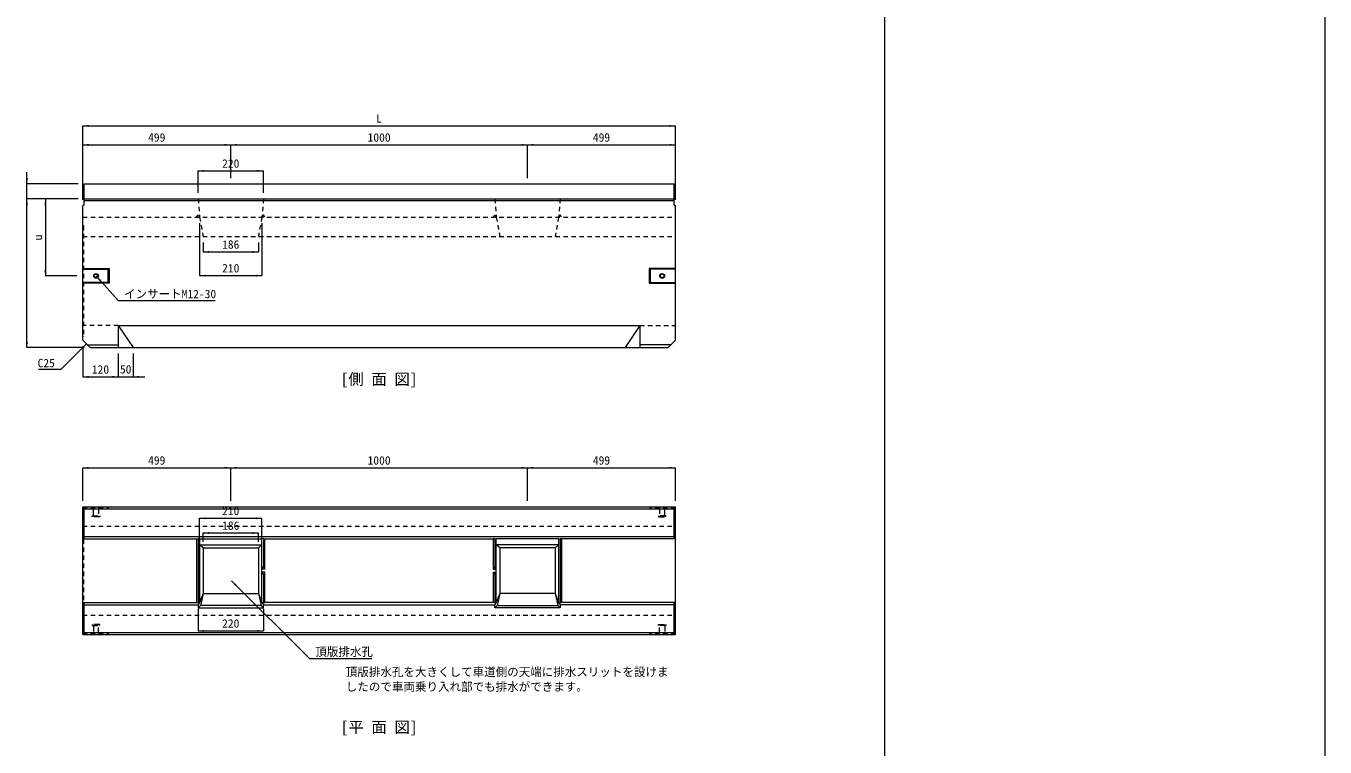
# Model space of a CAD drawing. Units: millimetres at full size. Extents: x 80703 to 103503, y 5263 to 15046.
# Drawn here: x 99125 to 103503, y 7723 to 10155 of the extents above; entities that cross this region are included whole.
import ezdxf
from ezdxf.enums import TextEntityAlignment as Align

# ---------------------------------------------------------------- set-up
doc = ezdxf.new("R2010")
doc.units = ezdxf.units.MM
doc.header["$LTSCALE"] = 20
doc.linetypes.add('USER1', pattern=[1.35, 0.75, -0.6])
doc.linetypes.add('USER2', pattern=[2, 1, -1])
for name, color, linetype, lineweight in [('0_2', 7, 'Continuous', 9), ('寸法線', 7, 'Continuous', 9), ('引出線', 4, 'Continuous', 9), ('本体', 7, 'Continuous', 5), ('枠', 5, 'Continuous', 5), ('ｲﾝｻｰﾄ', 3, 'USER2', 5)]:
    doc.layers.add(name, color=color, linetype=linetype, lineweight=lineweight)
doc.styles.add('ＭＳ ゴシック', font='')
doc.styles.get('ＭＳ ゴシック').set_extended_font_data('MS Gothic')

# ---------------------------------------------------------------- blocks, each defined once
blk = doc.blocks.new('filled_arrow')
at = {"color": 0, "linetype": 'Continuous', "lineweight": -2}
blk.add_solid([(7.5, 1.25), (0, 0), (7.5, -1.25)], dxfattribs=at)

msp = doc.modelspace()

# ---------------------------------------------------------------- linework, layer by layer
at = {"layer": '寸法線'}
for p, q in [((99316.19, 9817.54), (101314.19, 9817.54)), ((99316.19, 9567.76), (99316.19, 9817.54)), ((101314.19, 9567.75), (101314.19, 9817.54)), ((99316.18, 9753.61), (99815.18, 9753.61)), ((99316.18, 9641.76), (99316.18, 9753.61)), ((99815.18, 9753.61), (100815.18, 9753.61)), ((99815.18, 9641.76), (99815.18, 9753.61)), ((99815.18, 9641.76), (99815.18, 9753.61)), ((100815.18, 9641.76), (100815.18, 9753.61)), ((100815.18, 9753.61), (101314.18, 9753.61)), ((100815.18, 9641.76), (100815.18, 9753.61)), ((101314.18, 9641.76), (101314.18, 9753.61)), ((99128.41, 9531.76), (99128.41, 9661.76)), ((99705.19, 9665.76), (99925.19, 9665.76)), ((99705.19, 9591.76), (99705.19, 9665.76)), ((99925.19, 9591.76), (99925.19, 9665.76)), ((99300.69, 9621.76), (99128.41, 9621.76)), ((99300.69, 9571.76), (99128.41, 9571.76)), ((99128.41, 9069.76), (99128.41, 9571.76)), ((99300.69, 9571.76), (99128.41, 9571.76)), ((99190.49, 9571.76), (99190.49, 9311.76)), ((99300.69, 9571.76), (99190.49, 9571.76)), ((99710.19, 9489.76), (99710.19, 9312.66)), ((99920.19, 9489.76), (99920.19, 9312.66)), ((99722.19, 9424.76), (99722.19, 9392.66)), ((99908.19, 9424.76), (99908.19, 9392.66)), ((99722.19, 9392.66), (99908.19, 9392.66)), ((99296.19, 9311.76), (99190.49, 9311.76)), ((99710.19, 9312.66), (99920.19, 9312.66)), ((99321.19, 9069.76), (99128.41, 9069.76)), ((99316.19, 9074.76), (99316.19, 8971.12)), ((99436.19, 9049.76), (99436.19, 8971.12)), ((99436.19, 9049.76), (99436.19, 8971.12)), ((99486.19, 9049.76), (99486.19, 8971.12)), ((99316.19, 8971.12), (99436.19, 8971.12)), ((99396.19, 8971.12), (99526.19, 8971.12)), ((99316.19, 8664.48), (99815.19, 8664.48)), ((99316.19, 8552.63), (99316.19, 8664.48)), ((99815.19, 8664.48), (100815.19, 8664.48)), ((99815.19, 8552.63), (99815.19, 8664.48)), ((99815.19, 8552.63), (99815.19, 8664.48)), ((100815.19, 8552.63), (100815.19, 8664.48)), ((100815.19, 8664.48), (101314.19, 8664.48)), ((100815.19, 8552.63), (100815.19, 8664.48)), ((101314.19, 8552.63), (101314.19, 8664.48)), ((99710.19, 8494.25), (99920.19, 8494.25)), ((99710.19, 8424.58), (99710.19, 8494.25)), ((99920.19, 8424.58), (99920.19, 8494.25)), ((99722.19, 8444.69), (99908.19, 8444.69)), ((99722.19, 8414.58), (99722.19, 8444.69)), ((99908.19, 8414.58), (99908.19, 8444.69)), ((99705.19, 8189.13), (99705.19, 8114.51)), ((99925.19, 8189.13), (99925.19, 8114.51)), ((99705.19, 8114.51), (99925.19, 8114.51))]:
    msp.add_line(p, q, dxfattribs=at)
for points in [[(99328.69, 9082.26), (99242.4, 8995.97), (99167.73, 8995.97)], [(99817.72, 8283.38), (100080.23, 8020.88), (100291.04, 8020.88)]]:
    msp.add_lwpolyline(points, dxfattribs=at)
at = {"layer": '引出線'}
msp.add_lwpolyline([(99361.19, 9311.76), (99435.59, 9228.98), (99762.14, 9228.98)], dxfattribs=at)
at = {"layer": '本体', "color": 2, "lineweight": 20}
for p, q in [((99320.69, 9551.76), (99320.69, 9621.76)), ((99320.69, 9621.76), (101309.68, 9621.76)), ((101309.68, 9551.76), (101309.68, 9621.76)), ((99320.69, 9551.76), (99316.19, 9547.76)), ((99316.19, 9094.76), (99316.19, 9547.76)), ((99320.69, 9571.76), (101309.68, 9571.76)), ((101309.68, 9551.76), (101314.19, 9547.75)), ((101314.19, 9094.76), (101314.19, 9547.75)), ((99341.19, 9069.76), (99316.19, 9094.76)), ((99341.19, 9069.76), (101289.19, 9069.76)), ((101289.19, 9069.76), (101314.19, 9094.76)), ((99316.19, 8532.63), (101314.19, 8532.63)), ((99316.19, 8102.63), (99316.19, 8532.63)), ((101314.19, 8102.63), (101314.19, 8532.63)), ((99316.19, 8102.63), (101314.19, 8102.63))]:
    msp.add_line(p, q, dxfattribs=at)
at = {"layer": '本体', "color": 4}
for p, q in [((99320.69, 9565.76), (101309.68, 9565.76)), ((99316.19, 9336.26), (99405.19, 9336.26)), ((99316.19, 9334.26), (99401.19, 9334.26)), ((99401.19, 9334.26), (99405.19, 9336.26)), ((99401.19, 9334.26), (99401.19, 9289.26)), ((99405.19, 9336.26), (99405.19, 9287.26)), ((101225.18, 9336.26), (101225.18, 9287.26)), ((101314.18, 9336.26), (101225.18, 9336.26)), ((101229.18, 9334.26), (101225.18, 9336.26)), ((101314.18, 9334.26), (101229.18, 9334.26)), ((101229.18, 9334.26), (101229.18, 9289.26)), ((99401.19, 9289.26), (99316.19, 9289.26)), ((99405.19, 9287.26), (99316.19, 9287.26)), ((99401.19, 9289.26), (99405.19, 9287.26)), ((101229.18, 9289.26), (101225.18, 9287.26)), ((101225.18, 9287.26), (101314.18, 9287.26)), ((101229.18, 9289.26), (101314.18, 9289.26))]:
    msp.add_line(p, q, dxfattribs=at)
at = {"layer": '本体', "linetype": 'USER1', "lineweight": 9}
for p, q in [((99705.19, 9571.76), (99710.19, 9509.76)), ((99925.19, 9571.76), (99920.19, 9509.76)), ((100705.18, 9571.76), (100710.18, 9509.76)), ((100925.18, 9571.76), (100920.18, 9509.76)), ((99316.19, 9509.76), (101314.19, 9509.76)), ((99700.19, 9509.76), (99705.19, 9517.76)), ((99705.19, 9517.76), (99710.19, 9509.76)), ((99710.19, 9509.76), (99722.19, 9444.76)), ((99920.19, 9509.76), (99908.19, 9444.76)), ((99925.19, 9517.76), (99920.19, 9509.76)), ((99930.19, 9509.76), (99925.19, 9517.76)), ((100700.18, 9509.76), (100705.18, 9517.76)), ((100705.18, 9517.76), (100710.18, 9509.76)), ((100710.18, 9509.76), (100722.18, 9444.76)), ((100920.18, 9509.76), (100908.18, 9444.76)), ((100925.18, 9517.76), (100920.18, 9509.76)), ((100930.18, 9509.76), (100925.18, 9517.76)), ((99316.19, 9444.76), (101314.19, 9444.76)), ((99436.19, 9144.76), (99316.19, 9144.76)), ((101194.18, 9144.76), (101314.19, 9144.76)), ((99316.19, 8467.63), (101314.19, 8467.63)), ((99316.19, 8167.63), (101314.19, 8167.63))]:
    msp.add_line(p, q, dxfattribs=at)
at = {"layer": '本体', "color": 4, "linetype": 'USER1'}
for p, q in [((99316.19, 9482.76), (99319.39, 9480.76)), ((99316.19, 9464.76), (99319.39, 9466.76)), ((99319.39, 9480.76), (99319.39, 9108.76)), ((99316.19, 9124.76), (99319.39, 9122.76)), ((99316.19, 9106.76), (99319.39, 9108.76)), ((99316.19, 8505.63), (99319.39, 8503.63)), ((99319.39, 8503.63), (99319.39, 8131.63)), ((99316.19, 8487.63), (99319.39, 8489.63)), ((99316.19, 8147.63), (99319.39, 8145.63)), ((99316.19, 8129.63), (99319.39, 8131.63))]:
    msp.add_line(p, q, dxfattribs=at)
at = {"layer": '本体', "color": 2, "lineweight": 9}
for p, q in [((99436.19, 9144.76), (99436.19, 9069.76)), ((99436.19, 9144.76), (99486.19, 9069.76)), ((99436.19, 9144.76), (101194.18, 9144.76)), ((101194.18, 9144.76), (101144.18, 9069.76)), ((101194.18, 9144.76), (101194.18, 9069.76)), ((99331.19, 9079.76), (99436.19, 9079.76)), ((101299.18, 9079.76), (101194.18, 9079.76))]:
    msp.add_line(p, q, dxfattribs=at)
at = {"layer": '本体', "color": 2, "linetype": 'USER1'}
for p, q in [((99316.19, 8529.43), (99401.19, 8529.43)), ((99401.19, 8529.43), (99405.19, 8532.63)), ((101229.19, 8529.43), (101225.19, 8532.63)), ((101314.19, 8529.43), (101229.19, 8529.43)), ((99316.19, 8105.83), (99401.19, 8105.83)), ((99401.19, 8105.83), (99405.19, 8102.63)), ((101229.19, 8105.83), (101225.19, 8102.63)), ((101314.19, 8105.83), (101229.19, 8105.83))]:
    msp.add_line(p, q, dxfattribs=at)
at = {"layer": '本体', "color": 2}
for p, q in [((99320.69, 8425.13), (99320.69, 8532.63)), ((99320.69, 8526.63), (101309.69, 8526.63)), ((101309.69, 8425.13), (101309.69, 8532.63)), ((99316.19, 8425.13), (99700.19, 8425.13)), ((99320.69, 8432.63), (101309.69, 8432.63)), ((99710.19, 8425.13), (99920.19, 8425.13)), ((99930.19, 8425.13), (100700.19, 8425.13)), ((100920.19, 8425.13), (100710.19, 8425.13)), ((101314.19, 8425.13), (100930.19, 8425.13)), ((99316.19, 8210.13), (99700.19, 8210.13)), ((99320.69, 8102.63), (99320.69, 8210.13)), ((99320.69, 8202.63), (99705.19, 8202.63)), ((99925.19, 8202.63), (100705.19, 8202.63)), ((100700.19, 8210.13), (99930.19, 8210.13)), ((101309.69, 8202.63), (100925.19, 8202.63)), ((101314.19, 8210.13), (100930.19, 8210.13)), ((101309.69, 8102.63), (101309.69, 8210.13)), ((99320.69, 8108.63), (101309.69, 8108.63))]:
    msp.add_line(p, q, dxfattribs=at)
at = {"layer": '本体'}
for p, q in [((99700.19, 8425.13), (99705.19, 8425.67)), ((99700.19, 8425.13), (99700.19, 8210.13)), ((99705.19, 8425.67), (99705.19, 8209.13)), ((99710.19, 8425.13), (99705.19, 8425.67)), ((99710.19, 8425.13), (99710.19, 8210.13)), ((99925.19, 8425.67), (99920.19, 8425.13)), ((99920.19, 8322.63), (99920.19, 8425.13)), ((99925.19, 8425.67), (99930.19, 8425.13)), ((99925.19, 8425.67), (99925.19, 8330.13)), ((99930.19, 8322.63), (99930.19, 8425.13)), ((100705.19, 8425.67), (100700.19, 8425.13)), ((100700.19, 8322.63), (100700.19, 8425.13)), ((100705.19, 8425.67), (100705.19, 8330.13)), ((100705.19, 8425.67), (100710.19, 8425.13)), ((100710.19, 8322.63), (100710.19, 8425.13)), ((100920.19, 8425.13), (100925.19, 8425.67)), ((100920.19, 8425.13), (100920.19, 8210.13)), ((100925.19, 8425.67), (100925.19, 8209.13)), ((100930.19, 8425.13), (100925.19, 8425.67)), ((100930.19, 8425.13), (100930.19, 8210.13)), ((99710.19, 8404.58), (99920.19, 8404.58)), ((99722.19, 8394.58), (99710.19, 8404.58)), ((99722.19, 8394.58), (99722.19, 8240.58)), ((99722.19, 8394.58), (99908.19, 8394.58)), ((99908.19, 8394.58), (99920.19, 8404.58)), ((99908.19, 8394.58), (99908.19, 8240.58)), ((100920.19, 8404.58), (100710.19, 8404.58)), ((100722.19, 8394.58), (100710.19, 8404.58)), ((100722.19, 8394.58), (100722.19, 8240.58)), ((100908.19, 8394.58), (100722.19, 8394.58)), ((100908.19, 8394.58), (100920.19, 8404.58)), ((100908.19, 8394.58), (100908.19, 8240.58)), ((99920.19, 8322.63), (99925.19, 8330.13)), ((99930.19, 8322.63), (99920.19, 8322.63)), ((99920.19, 8312.63), (99920.19, 8322.63)), ((99925.19, 8330.13), (99930.19, 8322.63)), ((100705.19, 8330.13), (100700.19, 8322.63)), ((100700.19, 8322.63), (100710.19, 8322.63)), ((100710.19, 8322.63), (100705.19, 8330.13)), ((100710.19, 8312.63), (100710.19, 8322.63)), ((99925.19, 8305.13), (99920.19, 8312.63)), ((99920.19, 8210.13), (99920.19, 8312.63)), ((99930.19, 8312.63), (99920.19, 8312.63)), ((99930.19, 8312.63), (99925.19, 8305.13)), ((99925.19, 8305.13), (99925.19, 8209.13)), ((99930.19, 8210.13), (99930.19, 8312.63)), ((100700.19, 8210.13), (100700.19, 8312.63)), ((100700.19, 8312.63), (100705.19, 8305.13)), ((100700.19, 8312.63), (100710.19, 8312.63)), ((100705.19, 8305.13), (100710.19, 8312.63)), ((100705.19, 8305.13), (100705.19, 8209.13)), ((100710.19, 8210.13), (100710.19, 8312.63)), ((99722.19, 8240.58), (99710.19, 8210.13)), ((99722.19, 8240.58), (99712.69, 8200.13)), ((99722.19, 8240.58), (99908.19, 8240.58)), ((99908.19, 8240.58), (99917.69, 8200.13)), ((99908.19, 8240.58), (99920.19, 8210.13)), ((100722.19, 8240.58), (100710.19, 8210.13)), ((100722.19, 8240.58), (100712.69, 8200.13)), ((100908.19, 8240.58), (100722.19, 8240.58)), ((100908.19, 8240.58), (100917.69, 8200.13)), ((100908.19, 8240.58), (100920.19, 8210.13)), ((99700.19, 8210.13), (99705.19, 8209.13)), ((99710.19, 8210.13), (99705.19, 8209.13)), ((99710.19, 8210.13), (99705.19, 8202.63)), ((99705.19, 8202.63), (99705.19, 8192.58)), ((99705.19, 8192.58), (99712.69, 8200.13)), ((99705.19, 8192.58), (99925.19, 8192.58)), ((99917.69, 8200.13), (99712.69, 8200.13)), ((99925.19, 8192.58), (99917.69, 8200.13)), ((99925.19, 8209.13), (99920.19, 8210.13)), ((99920.19, 8210.13), (99925.19, 8202.63)), ((99925.19, 8209.13), (99930.19, 8210.13)), ((99925.19, 8192.58), (99925.19, 8202.63)), ((100705.19, 8209.13), (100700.19, 8210.13)), ((100705.19, 8209.13), (100710.19, 8210.13)), ((100710.19, 8210.13), (100705.19, 8202.63)), ((100705.19, 8192.58), (100705.19, 8202.63)), ((100705.19, 8192.58), (100712.69, 8200.13)), ((100925.19, 8192.58), (100705.19, 8192.58)), ((100712.69, 8200.13), (100917.69, 8200.13)), ((100925.19, 8192.58), (100917.69, 8200.13)), ((100920.19, 8210.13), (100925.19, 8209.13)), ((100920.19, 8210.13), (100925.19, 8202.63)), ((100930.19, 8210.13), (100925.19, 8209.13)), ((100925.19, 8202.63), (100925.19, 8192.58))]:
    msp.add_line(p, q, dxfattribs=at)
at = {"layer": '枠', "lineweight": 20}
for p, q in [((103503.12, 5263.01), (103503.12, 15046.2)), ((102019.12, 6188.6), (102019.12, 12908.6))]:
    msp.add_line(p, q, dxfattribs=at)
at = {"layer": 'ｲﾝｻｰﾄ'}
for p, q in [((99348.69, 8499.43), (99348.69, 8502.43)), ((99348.69, 8502.43), (99373.69, 8502.43)), ((99373.69, 8499.43), (99348.69, 8499.43)), ((99352.69, 8502.43), (99352.69, 8529.43)), ((99369.69, 8529.43), (99369.69, 8502.43)), ((99373.69, 8502.43), (99373.69, 8499.43)), ((101281.69, 8502.43), (101256.69, 8502.43)), ((101256.69, 8502.43), (101256.69, 8499.43)), ((101256.69, 8499.43), (101281.69, 8499.43)), ((101260.69, 8529.43), (101260.69, 8502.43)), ((101277.69, 8502.43), (101277.69, 8529.43)), ((101281.69, 8499.43), (101281.69, 8502.43)), ((99348.69, 8135.83), (99348.69, 8132.83)), ((99373.69, 8135.83), (99348.69, 8135.83)), ((99348.69, 8132.83), (99373.69, 8132.83)), ((99352.69, 8132.83), (99352.69, 8105.83)), ((99369.69, 8105.83), (99369.69, 8132.83)), ((99373.69, 8132.83), (99373.69, 8135.83)), ((101256.69, 8132.83), (101256.69, 8135.83)), ((101256.69, 8135.83), (101281.69, 8135.83)), ((101281.69, 8132.83), (101256.69, 8132.83)), ((101260.69, 8105.83), (101260.69, 8132.83)), ((101277.69, 8132.83), (101277.69, 8105.83)), ((101281.69, 8135.83), (101281.69, 8132.83))]:
    msp.add_line(p, q, dxfattribs=at)
at = {"layer": 'ｲﾝｻｰﾄ', "linetype": 'Continuous', "lineweight": 9}
for centre, radius in [((99361.19, 9311.76), 8), ((99361.19, 9311.76), 6), ((101269.18, 9311.76), 8), ((101269.18, 9311.76), 6)]:
    msp.add_circle(centre, radius, dxfattribs=at)

# ---------------------------------------------------------------- block references
at = {"layer": '寸法線', "xscale": 2.67, "yscale": 2.67}
for p in [(99316.19, 9817.54), (99316.18, 9753.61), (99815.18, 9753.61), (100815.18, 9753.61), (99705.19, 9665.76), (99722.19, 9392.66), (99710.19, 9312.66), (99316.19, 8971.12), (99486.19, 8971.12), (99316.19, 8664.48), (99815.19, 8664.48), (100815.19, 8664.48), (99710.19, 8494.25), (99722.19, 8444.69), (99705.19, 8114.51)]:
    msp.add_blockref('filled_arrow', p, dxfattribs=at)
for p, rotation in [((101314.19, 9817.54), 180), ((99815.18, 9753.61), 180), ((100815.18, 9753.61), 180), ((101314.18, 9753.61), 180), ((99128.41, 9621.76), 90), ((99925.19, 9665.76), 180), ((99128.41, 9571.76), 270), ((99128.41, 9571.76), 270), ((99190.49, 9571.76), 270), ((99908.19, 9392.66), 180), ((99190.49, 9311.76), 90), ((99920.19, 9312.66), 180), ((99128.41, 9069.76), 90), ((99328.69, 9082.26), 225), ((99436.19, 8971.12), 180), ((99436.19, 8971.12), 180), ((99815.19, 8664.48), 180), ((100815.19, 8664.48), 180), ((101314.19, 8664.48), 180), ((99920.19, 8494.25), 180), ((99908.19, 8444.69), 180), ((99817.72, 8283.38), 315), ((99925.19, 8114.51), 180)]:
    msp.add_blockref('filled_arrow', p, dxfattribs=dict(at, rotation=rotation))
at = {"layer": '引出線', "xscale": 2.67, "yscale": 2.67, "rotation": 311.9}
msp.add_blockref('filled_arrow', (99361.19, 9311.76), dxfattribs=at)

# ---------------------------------------------------------------- texts
at = {"layer": '0_2', "style": 'ＭＳ ゴシック'}
for s, p in [('[側 面 図]', (100315.19, 8963.46)), ('[平 面 図]', (100315.19, 7790.03))]:
    msp.add_text(s, height=37.98, dxfattribs=at).set_placement(p, align=Align.MIDDLE_CENTER)
at = {"layer": '寸法線', "style": 'ＭＳ ゴシック'}
for s, p in [('L', (100315.19, 9842.54)), ('499', (99565.68, 9778.61)), ('1000', (100315.18, 9778.61)), ('499', (101064.68, 9778.61)), ('220', (99815.19, 9690.76)), ('186', (99815.19, 9417.66)), ('210', (99815.19, 9337.66)), ('120', (99376.19, 8996.12)), ('50', (99461.19, 8996.68)), ('499', (99565.69, 8689.48)), ('1000', (100315.19, 8689.48)), ('499', (101064.69, 8689.48)), ('210', (99815.19, 8519.25)), ('186', (99815.19, 8469.69)), ('220', (99815.19, 8139.51))]:
    msp.add_text(s, height=28.48, dxfattribs=at).set_placement(p, align=Align.MIDDLE_CENTER)
msp.add_text('u', height=28.48, rotation=90, dxfattribs=at).set_placement((99165.49, 9441.76), align=Align.MIDDLE_CENTER)
msp.add_text('C25', height=28.48, dxfattribs=at).set_placement((99222.4, 9031.97), align=Align.TOP_RIGHT)
for s, p in [('頂版排水孔', (100100.23, 8058.25)), ('頂版排水孔を大きくして車道側の天端に排水スリットを設けま', (100202.89, 7990.22)), ('したので車両乗り入れ部でも排水ができます。', (100202.89, 7940.22))]:
    msp.add_text(s, height=28.48, dxfattribs=at).set_placement(p, align=Align.TOP_LEFT)
at = {"layer": '引出線', "style": 'ＭＳ ゴシック'}
msp.add_text('インサートM12-30', height=28.48, dxfattribs=at).set_placement((99455.59, 9264.98), align=Align.TOP_LEFT)

doc.saveas('drawing.dxf')
